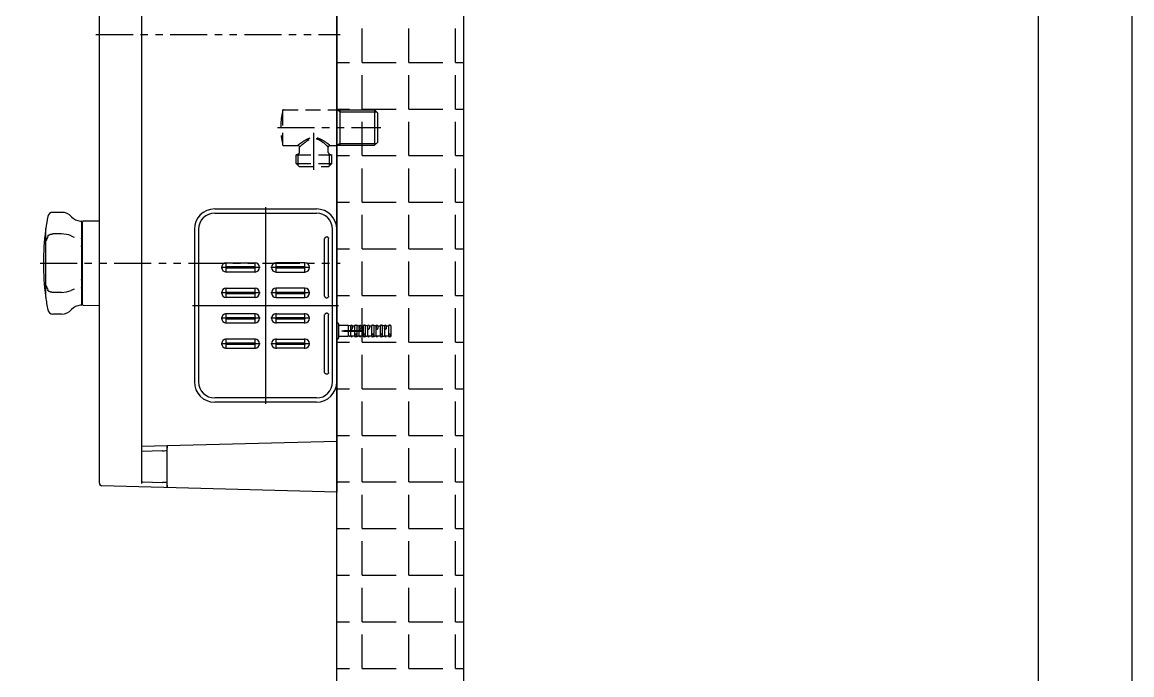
# Model space of a CAD drawing. Extents: x 17496 to 17916, y -10787 to -10193.
# Drawn here: x 17784.8 to 17915.6, y -10491.2 to -10414.2 of the extents above; entities that cross this region are included whole.
import ezdxf

# ---------------------------------------------------------------- set-up
doc = ezdxf.new("R2010")
doc.units = 0
doc.header["$LTSCALE"] = 7
doc.header["$MEASUREMENT"] = 0
for name, pattern in [('CENTER', [2, 1.25, -0.25, 0.25, -0.25]), ('HIDDEN', [0.375, 0.25, -0.125]), ('PHANTOM', [2.5, 1.25, -0.25, 0.25, -0.25, 0.25, -0.25])]:
    doc.linetypes.add(name, pattern=pattern)
doc.layers.get('0').update_dxf_attribs({"color": 2, "linetype": 'CONTINUOUS'})
for name, color, linetype in [('CENTER', 2, 'CENTER'), ('D', 2, 'CONTINUOUS'), ('DWG', 7, 'CONTINUOUS'), ('HT', 3, 'CONTINUOUS')]:
    doc.layers.add(name, color=color, linetype=linetype)

msp = doc.modelspace()

# ---------------------------------------------------------------- linework, layer by layer
at = {"color": 4}
msp.add_line((17904.64, -10773.33), (17904.64, -10224.33), dxfattribs=at)
at = {"color": 1, "linetype": 'PHANTOM', "lineweight": 30, "ltscale": 0.5}
for p, q in [((17793.47, -10415.59), (17822.27, -10415.59)), ((17814.87, -10426.59), (17827.07, -10426.59)), ((17819.17, -10431.59), (17819.17, -10426.59)), ((17786.87, -10442.59), (17822.27, -10442.59))]:
    msp.add_line(p, q, dxfattribs=at)
at = {"layer": 'CENTER', "color": 1, "ltscale": 5}
for p, q in [((17813.47, -10435.99), (17813.47, -10459.19)), ((17804.87, -10447.59), (17822.07, -10447.59))]:
    msp.add_line(p, q, dxfattribs=at)
at = {"layer": 'CENTER', "color": 1}
for p, q in [((17808.83, -10443.69), (17808.83, -10442.49)), ((17812.23, -10443.69), (17812.23, -10442.49)), ((17814.71, -10443.69), (17814.71, -10442.49)), ((17818.11, -10443.69), (17818.11, -10442.49)), ((17809.43, -10443.09), (17808.23, -10443.09)), ((17812.83, -10443.09), (17811.63, -10443.09)), ((17815.31, -10443.09), (17814.11, -10443.09)), ((17818.71, -10443.09), (17817.51, -10443.09)), ((17809.43, -10446.09), (17808.23, -10446.09)), ((17808.83, -10446.69), (17808.83, -10445.49)), ((17812.83, -10446.09), (17811.63, -10446.09)), ((17812.23, -10446.69), (17812.23, -10445.49)), ((17815.31, -10446.09), (17814.11, -10446.09)), ((17814.71, -10446.69), (17814.71, -10445.49)), ((17818.71, -10446.09), (17817.51, -10446.09)), ((17818.11, -10446.69), (17818.11, -10445.49)), ((17809.43, -10449.09), (17808.23, -10449.09)), ((17808.83, -10449.69), (17808.83, -10448.49)), ((17812.83, -10449.09), (17811.63, -10449.09)), ((17812.23, -10449.69), (17812.23, -10448.49)), ((17815.31, -10449.09), (17814.11, -10449.09)), ((17814.71, -10449.69), (17814.71, -10448.49)), ((17818.71, -10449.09), (17817.51, -10449.09)), ((17818.11, -10449.69), (17818.11, -10448.49)), ((17808.83, -10452.69), (17808.83, -10451.49)), ((17812.23, -10452.69), (17812.23, -10451.49)), ((17814.71, -10452.69), (17814.71, -10451.49)), ((17818.11, -10452.69), (17818.11, -10451.49)), ((17809.43, -10452.09), (17808.23, -10452.09)), ((17812.83, -10452.09), (17811.63, -10452.09)), ((17815.31, -10452.09), (17814.11, -10452.09)), ((17818.71, -10452.09), (17817.51, -10452.09))]:
    msp.add_line(p, q, dxfattribs=at)
at = {"layer": 'D'}
for p, q in [((17822.27, -10424.72), (17826.56, -10424.72)), ((17822.27, -10428.45), (17826.56, -10428.45))]:
    msp.add_line(p, q, dxfattribs=at)
at = {"layer": 'D', "linetype": 'HIDDEN'}
for p, q in [((17817.31, -10431.07), (17817.31, -10429.73)), ((17821.03, -10431.07), (17821.03, -10429.73))]:
    msp.add_line(p, q, dxfattribs=at)
at = {"layer": 'D'}
msp.add_lwpolyline([(17495.64, -10193.33), (17915.64, -10193.33), (17915.64, -10787.33), (17495.64, -10787.33)], close=True, dxfattribs=at)
at = {"layer": 'DWG'}
for p, q in [((17793.87, -10468.56), (17793.87, -10362.61)), ((17821.87, -10361.59), (17821.87, -10469.59)), ((17798.87, -10468.6), (17798.87, -10368.19)), ((17821.87, -10424.49), (17821.87, -10428.68)), ((17821.87, -10424.49), (17821.87, -10428.69)), ((17821.87, -10424.49), (17826.32, -10424.49)), ((17821.87, -10424.49), (17821.87, -10424.49)), ((17822.27, -10428.68), (17822.27, -10424.49)), ((17826.32, -10424.49), (17826.32, -10428.68)), ((17826.67, -10424.84), (17826.32, -10424.49)), ((17826.67, -10424.84), (17826.67, -10428.34)), ((17821.87, -10428.68), (17826.32, -10428.68)), ((17821.87, -10428.68), (17821.87, -10428.69)), ((17826.67, -10428.34), (17826.32, -10428.68)), ((17789.41, -10436.59), (17788.37, -10436.59)), ((17787.53, -10438.61), (17787.53, -10446.58)), ((17791.77, -10437.68), (17791.77, -10437.7)), ((17791.77, -10437.72), (17791.77, -10437.7)), ((17791.77, -10437.72), (17791.77, -10439.65)), ((17791.77, -10438.09), (17791.87, -10438.09)), ((17791.87, -10447.46), (17791.87, -10437.71)), ((17791.96, -10437.61), (17793.87, -10437.6)), ((17789.41, -10439.14), (17788.37, -10439.14)), ((17791.77, -10439.73), (17791.77, -10439.65)), ((17791.77, -10439.73), (17791.77, -10440.56)), ((17791.77, -10440.66), (17791.77, -10440.56)), ((17791.77, -10440.66), (17791.77, -10444.52)), ((17791.77, -10444.61), (17791.77, -10444.52)), ((17791.77, -10444.61), (17791.77, -10445.44)), ((17789.41, -10446.03), (17788.37, -10446.03)), ((17791.77, -10445.53), (17791.77, -10445.44)), ((17791.77, -10445.53), (17791.77, -10447.46)), ((17791.77, -10447.08), (17791.87, -10447.09)), ((17791.77, -10447.47), (17791.77, -10447.46)), ((17791.77, -10447.47), (17791.77, -10447.49)), ((17791.96, -10447.56), (17793.87, -10447.57)), ((17789.41, -10448.59), (17788.37, -10448.59)), ((17821.97, -10449.65), (17821.87, -10449.65)), ((17822.07, -10449.75), (17822.07, -10451.43)), ((17823.23, -10449.94), (17822.07, -10449.94)), ((17823.23, -10449.94), (17823.23, -10450.56)), ((17823.37, -10449.97), (17823.23, -10449.94)), ((17823.37, -10449.97), (17823.37, -10449.98)), ((17823.49, -10450.01), (17823.49, -10450.56)), ((17823.51, -10450.01), (17823.49, -10450.01)), ((17823.51, -10450.01), (17823.51, -10450.22)), ((17823.71, -10450.01), (17823.71, -10450.22)), ((17823.97, -10450.01), (17823.71, -10450.01)), ((17823.97, -10449.94), (17823.97, -10450.56)), ((17824.23, -10449.94), (17823.97, -10449.94)), ((17824.23, -10449.94), (17824.23, -10450.56)), ((17824.49, -10450.01), (17824.49, -10450.56)), ((17824.51, -10450.01), (17824.49, -10450.01)), ((17824.51, -10450.01), (17824.51, -10450.22)), ((17824.71, -10450.01), (17824.71, -10450.22)), ((17824.97, -10450.01), (17824.71, -10450.01)), ((17824.97, -10449.94), (17824.97, -10451.23)), ((17825.23, -10449.94), (17824.97, -10449.94)), ((17825.23, -10449.94), (17825.23, -10451.23)), ((17825.49, -10450.01), (17825.49, -10451.16)), ((17825.51, -10450.01), (17825.49, -10450.01)), ((17825.51, -10450.01), (17825.51, -10450.22)), ((17825.71, -10450.01), (17825.71, -10450.22)), ((17825.97, -10450.01), (17825.71, -10450.01)), ((17825.97, -10449.94), (17825.97, -10451.23)), ((17826.23, -10449.94), (17825.97, -10449.94)), ((17826.23, -10449.94), (17826.23, -10451.23)), ((17826.49, -10450.01), (17826.49, -10451.16)), ((17826.51, -10450.01), (17826.49, -10450.01)), ((17826.51, -10450.01), (17826.51, -10450.22)), ((17826.71, -10450.01), (17826.71, -10450.22)), ((17826.97, -10450.01), (17826.71, -10450.01)), ((17826.97, -10449.94), (17826.97, -10451.23)), ((17827.23, -10449.94), (17826.97, -10449.94)), ((17827.23, -10449.94), (17827.23, -10451.23)), ((17827.49, -10450.01), (17827.49, -10451.16)), ((17827.51, -10450.01), (17827.49, -10450.01)), ((17827.51, -10450.01), (17827.51, -10450.22)), ((17827.71, -10450.01), (17827.71, -10450.22)), ((17827.97, -10450.01), (17827.71, -10450.01)), ((17827.97, -10449.94), (17827.97, -10451.23)), ((17828.23, -10449.94), (17827.97, -10449.94)), ((17828.23, -10449.94), (17828.23, -10451.23)), ((17821.97, -10451.53), (17821.87, -10451.53)), ((17823.23, -10451.24), (17822.07, -10451.24)), ((17822.47, -10450.56), (17822.71, -10450.56)), ((17822.47, -10450.56), (17822.47, -10450.62)), ((17822.71, -10450.62), (17822.47, -10450.62)), ((17824.9, -10450.56), (17822.71, -10450.56)), ((17822.71, -10450.62), (17824.9, -10450.62)), ((17823.23, -10450.62), (17823.23, -10451.24)), ((17823.37, -10451.2), (17823.23, -10451.24)), ((17823.37, -10451.19), (17823.37, -10451.2)), ((17823.49, -10450.62), (17823.49, -10451.16)), ((17823.49, -10451.16), (17823.97, -10451.16)), ((17823.51, -10451.17), (17823.51, -10451.16)), ((17823.71, -10451.17), (17823.71, -10451.16)), ((17823.97, -10450.62), (17823.97, -10451.23)), ((17823.97, -10451.23), (17824.03, -10451.23)), ((17824.01, -10451.17), (17824.01, -10451.06)), ((17824.18, -10451.23), (17824.23, -10451.23)), ((17824.21, -10451.17), (17824.21, -10451.06)), ((17824.23, -10450.62), (17824.23, -10451.23)), ((17824.49, -10450.62), (17824.49, -10451.16)), ((17824.49, -10451.16), (17824.97, -10451.16)), ((17824.51, -10451.17), (17824.51, -10451.16)), ((17824.71, -10451.17), (17824.71, -10451.16)), ((17824.97, -10451.23), (17825.03, -10451.23)), ((17825.01, -10451.17), (17825.01, -10451.06)), ((17825.18, -10451.23), (17825.23, -10451.23)), ((17825.21, -10451.17), (17825.21, -10451.06)), ((17825.49, -10451.16), (17825.97, -10451.16)), ((17825.51, -10451.17), (17825.51, -10451.16)), ((17825.71, -10451.17), (17825.71, -10451.16)), ((17825.97, -10451.23), (17826.03, -10451.23)), ((17826.01, -10451.17), (17826.01, -10451.06)), ((17826.18, -10451.23), (17826.23, -10451.23)), ((17826.21, -10451.17), (17826.21, -10451.06)), ((17826.49, -10451.16), (17826.97, -10451.16)), ((17826.51, -10451.17), (17826.51, -10451.16)), ((17826.71, -10451.17), (17826.71, -10451.16)), ((17826.97, -10451.23), (17827.03, -10451.23)), ((17827.01, -10451.17), (17827.01, -10451.06)), ((17827.18, -10451.23), (17827.23, -10451.23)), ((17827.21, -10451.17), (17827.21, -10451.06)), ((17827.49, -10451.16), (17827.97, -10451.16)), ((17827.51, -10451.17), (17827.51, -10451.16)), ((17827.71, -10451.17), (17827.71, -10451.16)), ((17827.97, -10451.23), (17828.03, -10451.23)), ((17828.01, -10451.17), (17828.01, -10451.06)), ((17828.18, -10451.23), (17828.23, -10451.23)), ((17828.21, -10451.17), (17828.21, -10451.06)), ((17798.87, -10468.6), (17798.87, -10462.98)), ((17798.87, -10464.19), (17801.87, -10464.11)), ((17801.32, -10464.72), (17798.87, -10464.79)), ((17801.87, -10464.11), (17821.87, -10463.59)), ((17801.87, -10464.11), (17801.87, -10464.41)), ((17801.87, -10464.41), (17801.87, -10464.11)), ((17801.87, -10468.76), (17801.87, -10464.41)), ((17801.87, -10468.76), (17801.87, -10464.41)), ((17793.87, -10468.56), (17793.87, -10468.56)), ((17798.96, -10468.39), (17801.32, -10468.45)), ((17801.87, -10468.76), (17801.87, -10469.06)), ((17801.87, -10469.06), (17801.87, -10468.76)), ((17821.87, -10469.59), (17794.16, -10468.86))]:
    msp.add_line(p, q, dxfattribs=at)
at = {"layer": 'DWG', "linetype": 'HIDDEN'}
for p, q in [((17815.47, -10424.59), (17815.47, -10428.59)), ((17815.57, -10424.49), (17821.87, -10424.49)), ((17815.57, -10428.69), (17817.27, -10428.69)), ((17817.47, -10429.53), (17817.47, -10428.89)), ((17820.87, -10429.53), (17820.87, -10428.89)), ((17821.07, -10428.69), (17821.87, -10428.69)), ((17817.32, -10429.73), (17817.07, -10429.79)), ((17817.07, -10429.79), (17821.27, -10429.79)), ((17817.07, -10430.84), (17817.07, -10429.79)), ((17821.02, -10429.73), (17821.27, -10429.79)), ((17821.27, -10430.84), (17821.27, -10429.79)), ((17817.07, -10430.84), (17821.27, -10430.84)), ((17817.42, -10431.19), (17817.07, -10430.84)), ((17817.42, -10431.19), (17820.92, -10431.19)), ((17820.92, -10431.19), (17821.27, -10430.84))]:
    msp.add_line(p, q, dxfattribs=at)
at = {"layer": 'DWG', "linetype": 'Continuous'}
for p, q in [((17822.27, -10424.72), (17821.87, -10424.49)), ((17822.27, -10428.45), (17821.87, -10428.68))]:
    msp.add_line(p, q, dxfattribs=at)
at = {"layer": 'DWG', "color": 7, "linetype": 'Continuous'}
for p, q in [((17807.47, -10436.19), (17819.47, -10436.19)), ((17807.47, -10436.69), (17819.47, -10436.69)), ((17805.07, -10438.59), (17805.07, -10456.59)), ((17805.57, -10438.59), (17805.57, -10456.59)), ((17821.37, -10456.59), (17821.37, -10438.59)), ((17821.87, -10456.59), (17821.87, -10438.59)), ((17820.44, -10446.49), (17820.44, -10439.69)), ((17820.9, -10446.49), (17820.9, -10439.69)), ((17808.83, -10442.55), (17812.23, -10442.55)), ((17818.11, -10442.55), (17814.71, -10442.55)), ((17812.23, -10443.03), (17808.83, -10443.03)), ((17808.83, -10443.15), (17812.23, -10443.15)), ((17812.23, -10443.63), (17808.83, -10443.63)), ((17818.11, -10443.03), (17814.71, -10443.03)), ((17814.71, -10443.15), (17818.11, -10443.15)), ((17814.71, -10443.63), (17818.11, -10443.63)), ((17808.83, -10445.55), (17812.23, -10445.55)), ((17812.23, -10446.03), (17808.83, -10446.03)), ((17808.83, -10446.15), (17812.23, -10446.15)), ((17818.11, -10445.55), (17814.71, -10445.55)), ((17818.11, -10446.03), (17814.71, -10446.03)), ((17814.71, -10446.15), (17818.11, -10446.15)), ((17812.23, -10446.63), (17808.83, -10446.63)), ((17814.71, -10446.63), (17818.11, -10446.63)), ((17812.23, -10448.55), (17808.83, -10448.55)), ((17812.23, -10449.03), (17808.83, -10449.03)), ((17808.83, -10449.15), (17812.23, -10449.15)), ((17814.71, -10448.55), (17818.11, -10448.55)), ((17818.11, -10449.03), (17814.71, -10449.03)), ((17814.71, -10449.15), (17818.11, -10449.15)), ((17820.44, -10455.49), (17820.44, -10448.69)), ((17820.9, -10455.49), (17820.9, -10448.69)), ((17808.83, -10449.63), (17812.23, -10449.63)), ((17818.11, -10449.63), (17814.71, -10449.63)), ((17812.23, -10451.55), (17808.83, -10451.55)), ((17814.71, -10451.55), (17818.11, -10451.55)), ((17812.23, -10452.03), (17808.83, -10452.03)), ((17808.83, -10452.15), (17812.23, -10452.15)), ((17808.83, -10452.63), (17812.23, -10452.63)), ((17818.11, -10452.03), (17814.71, -10452.03)), ((17814.71, -10452.15), (17818.11, -10452.15)), ((17818.11, -10452.63), (17814.71, -10452.63)), ((17819.47, -10458.49), (17807.47, -10458.49)), ((17819.47, -10458.99), (17807.47, -10458.99))]:
    msp.add_line(p, q, dxfattribs=at)
for points in [[(17820.74, -10439.49), (17820.79, -10439.49), (17820.83, -10439.52), (17820.87, -10439.56), (17820.89, -10439.61), (17820.9, -10439.66), (17820.9, -10439.69)], [(17820.9, -10446.49), (17820.9, -10446.5), (17820.89, -10446.56), (17820.87, -10446.61), (17820.83, -10446.65), (17820.79, -10446.68), (17820.74, -10446.69)], [(17820.74, -10448.49), (17820.79, -10448.49), (17820.83, -10448.52), (17820.87, -10448.56), (17820.89, -10448.61), (17820.9, -10448.66), (17820.9, -10448.69)], [(17820.9, -10455.49), (17820.9, -10455.5), (17820.89, -10455.56), (17820.87, -10455.61), (17820.83, -10455.65), (17820.79, -10455.68), (17820.74, -10455.69)]]:
    msp.add_lwpolyline(points, dxfattribs=at)
at = {"layer": 'DWG', "linetype": 'HIDDEN'}
for centre, radius, start, end in [((17825.27, -10426.59), 10, 170.2298, 189.7702), ((17815.51, -10424.91), 0.1, 115.8405, 170.2298), ((17815.57, -10424.59), 0.1, 90, 180), ((17815.51, -10428.27), 0.1, 189.7702, 244.1595), ((17815.57, -10428.59), 0.1, 180, 270), ((17817.27, -10428.89), 0.2, 0.0044, 89.9963), ((17821.07, -10428.89), 0.2, 90.0044, 179.9963), ((17817.27, -10429.53), 0.2, 285, 0), ((17821.07, -10429.53), 0.2, 180, 255)]:
    msp.add_arc(centre, radius, start, end, dxfattribs=at)
at = {"layer": 'DWG'}
for centre, radius, start, end in [((17817.27, -10442.59), 30, 169.4162, 172.1537), ((17788.37, -10437.19), 0.6, 90, 169.4162), ((17789.41, -10438.19), 1.6, 42.5365, 90), ((17791.76, -10436.02), 1.6, 222.5365, 265.9468), ((17787.56, -10438.7), 0.04, 131.9396, 172.5397), ((17817.27, -10442.59), 30, 172.3077, 172.3743), ((17787.57, -10438.61), 0.04, 172.3743, 180), ((17783.86, -10438.06), 3.71, 352.0606, 353.2565), ((17787.59, -10438.5), 0.04, 172.1537, 187.9023), ((17791.69, -10437.02), 0.6, 265.9468, 271.1421), ((17791.71, -10437.68), 0.06, 0, 91.1421), ((17791.97, -10437.71), 0.1, 90.5, 180), ((17817.27, -10442.59), 30, 172.5397, 187.4603), ((17794.55, -10442.17), 7.3, 157.7724, 162.3717), ((17789.47, -10441.74), 2.6, 66.036, 91.4113), ((17791.41, -10437.55), 2.02, 244.0829, 254.7032), ((17794.55, -10443), 7.3, 197.6283, 202.2276), ((17787.56, -10446.48), 0.04, 187.4603, 228.0604), ((17789.47, -10443.42), 2.61, 268.6089, 293.9514), ((17791.41, -10447.62), 2.02, 105.2968, 115.9171), ((17817.27, -10442.59), 30, 187.6533, 190.5838), ((17787.57, -10446.58), 0.04, 180, 187.6533), ((17791.76, -10449.15), 1.6, 94.0532, 137.4635), ((17791.69, -10448.15), 0.6, 88.8579, 94.0532), ((17791.71, -10447.49), 0.06, 268.8579, 0), ((17791.97, -10447.46), 0.1, 180, 269.5), ((17788.37, -10447.99), 0.6, 190.5838, 270), ((17789.41, -10446.99), 1.6, 270, 317.4635), ((17821.97, -10449.75), 0.1, 0, 90), ((17823.61, -10450.01), 0.1, 0, 180), ((17824.11, -10450.01), 0.1, 38.5074, 141.4926), ((17824.61, -10450.01), 0.1, 0, 180), ((17825.11, -10450.01), 0.1, 38.5074, 141.4926), ((17825.61, -10450.01), 0.1, 0, 180), ((17826.11, -10450.01), 0.1, 38.5074, 141.4926), ((17826.61, -10450.01), 0.1, 0, 180), ((17827.11, -10450.01), 0.1, 38.5074, 141.4926), ((17827.61, -10450.01), 0.1, 0, 180), ((17828.11, -10450.01), 0.1, 38.5074, 141.4926), ((17821.97, -10451.43), 0.1, 270, 0), ((17823.61, -10451.17), 0.1, 180, 0), ((17824.11, -10451.17), 0.1, 180, 0), ((17824.61, -10451.17), 0.1, 180, 0), ((17825.11, -10451.17), 0.1, 180, 0), ((17825.61, -10451.17), 0.1, 180, 0), ((17826.11, -10451.17), 0.1, 180, 0), ((17826.61, -10451.17), 0.1, 180, 0), ((17827.11, -10451.17), 0.1, 180, 0), ((17827.61, -10451.17), 0.1, 180, 0), ((17828.11, -10451.17), 0.1, 180, 0), ((17794.17, -10468.56), 0.3, 180, 268.5), ((17801.09, -10472.95), 4.51, 80.7132, 86.9841)]:
    msp.add_arc(centre, radius, start, end, dxfattribs=at)
at = {"layer": 'DWG', "color": 7, "linetype": 'Continuous'}
for centre, radius, start, end in [((17807.47, -10438.59), 2.4, 90, 180), ((17807.47, -10438.59), 1.9, 90, 180), ((17819.47, -10438.59), 2.4, 0, 90), ((17819.47, -10438.59), 1.9, 0, 90), ((17808.83, -10443.09), 0.54, 90, 270), ((17812.23, -10443.09), 0.54, 270, 90), ((17814.71, -10443.09), 0.54, 90, 270), ((17818.11, -10443.09), 0.54, 270, 90), ((17808.83, -10443.09), 0.06, 90, 270), ((17812.23, -10443.09), 0.06, 270, 90), ((17814.71, -10443.09), 0.06, 90, 270), ((17818.11, -10443.09), 0.06, 270, 90), ((17808.83, -10446.09), 0.54, 90, 270), ((17808.83, -10446.09), 0.06, 90, 270), ((17812.23, -10446.09), 0.54, 270, 90), ((17812.23, -10446.09), 0.06, 270, 90), ((17814.71, -10446.09), 0.54, 90, 270), ((17814.71, -10446.09), 0.06, 90, 270), ((17818.11, -10446.09), 0.54, 270, 90), ((17818.11, -10446.09), 0.06, 270, 90), ((17820.46, -10446.48), 0.473, 358.9061, 359.3753), ((17808.83, -10449.09), 0.54, 90, 270), ((17808.83, -10449.09), 0.06, 90, 270), ((17812.23, -10449.09), 0.54, 270, 90), ((17812.23, -10449.09), 0.06, 270, 90), ((17814.71, -10449.09), 0.54, 90, 270), ((17814.71, -10449.09), 0.06, 90, 270), ((17818.11, -10449.09), 0.54, 270, 90), ((17818.11, -10449.09), 0.06, 270, 90), ((17808.83, -10452.09), 0.54, 90, 270), ((17812.23, -10452.09), 0.54, 270, 90), ((17814.71, -10452.09), 0.54, 90, 270), ((17818.11, -10452.09), 0.54, 270, 90), ((17808.83, -10452.09), 0.06, 90, 270), ((17812.23, -10452.09), 0.06, 270, 90), ((17814.71, -10452.09), 0.06, 90, 270), ((17818.11, -10452.09), 0.06, 270, 90), ((17807.47, -10456.59), 2.4, 180, 270), ((17807.47, -10456.59), 1.9, 180, 270), ((17819.47, -10456.59), 2.4, 270, 0), ((17819.47, -10456.59), 1.9, 270, 0)]:
    msp.add_arc(centre, radius, start, end, dxfattribs=at)
at = {"layer": 'DWG'}
msp.add_ellipse((17827.63, -10450.59), major_axis=(-2.73, 0), ratio=0.212557, start_param=6.231438, end_param=6.334933, dxfattribs=at)
at = {"layer": 'DWG', "linetype": 'HIDDEN'}
for points in [[(17821.07, -10428.69), (17821.07, -10428.68), (17821.04, -10428.67), (17820.88, -10428.54), (17820.64, -10428.36), (17820.17, -10428.08), (17819.98, -10427.97), (17819.55, -10427.81), (17819.3, -10427.76), (17818.76, -10427.8), (17818.49, -10427.91), (17817.97, -10428.18), (17817.74, -10428.35), (17817.38, -10428.6), (17817.27, -10428.68), (17817.27, -10428.69)], [(17820.87, -10428.89), (17820.87, -10428.88), (17820.85, -10428.86), (17820.7, -10428.73), (17820.49, -10428.53), (17820.07, -10428.22), (17819.9, -10428.1), (17819.51, -10427.92), (17819.29, -10427.87), (17818.8, -10427.91), (17818.56, -10428.04), (17818.1, -10428.34), (17817.89, -10428.52), (17817.57, -10428.79), (17817.47, -10428.88), (17817.47, -10428.89)]]:
    msp.add_open_spline(points, degree=3, knots=[13.765439, 13.765439, 13.765439, 13.765439, 16.135317, 16.135317, 21.671195, 21.671195, 24.84057, 24.84057, 28.009944, 28.009944, 31.924558, 31.924558, 36.541898, 36.541898, 41.303514, 41.303514, 41.303514, 41.303514], dxfattribs=at)
at = {"layer": 'DWG'}
for points in [[(17787.79, -10439.4), (17787.8, -10439.38)], [(17787.79, -10439.41), (17787.79, -10439.4)], [(17787.8, -10439.38), (17787.81, -10439.37)], [(17787.81, -10439.37), (17787.82, -10439.36)], [(17787.82, -10439.36), (17787.83, -10439.34)], [(17787.83, -10439.34), (17787.84, -10439.33)], [(17787.84, -10439.33), (17787.85, -10439.32)], [(17787.85, -10439.32), (17787.86, -10439.31)], [(17787.86, -10439.31), (17787.87, -10439.29)], [(17787.87, -10439.29), (17787.88, -10439.28)], [(17787.88, -10439.28), (17787.9, -10439.27)], [(17787.9, -10439.27), (17787.91, -10439.26)], [(17787.91, -10439.26), (17787.93, -10439.25)], [(17787.93, -10439.25), (17787.94, -10439.24)], [(17787.94, -10439.24), (17787.96, -10439.23)], [(17787.96, -10439.23), (17787.98, -10439.22)], [(17787.98, -10439.22), (17787.99, -10439.21)], [(17787.99, -10439.21), (17788.01, -10439.2)], [(17788.01, -10439.2), (17788.03, -10439.2)], [(17788.03, -10439.2), (17788.05, -10439.19)], [(17788.05, -10439.19), (17788.07, -10439.18)], [(17788.07, -10439.18), (17788.09, -10439.18)], [(17788.09, -10439.18), (17788.11, -10439.17)], [(17788.11, -10439.17), (17788.13, -10439.16)], [(17788.13, -10439.16), (17788.16, -10439.16)], [(17788.16, -10439.16), (17788.18, -10439.16)], [(17788.18, -10439.16), (17788.2, -10439.15)], [(17788.2, -10439.15), (17788.22, -10439.15)], [(17788.22, -10439.15), (17788.25, -10439.15)], [(17788.25, -10439.15), (17788.27, -10439.14)], [(17788.27, -10439.14), (17788.29, -10439.14)], [(17788.29, -10439.14), (17788.31, -10439.14)], [(17788.31, -10439.14), (17788.33, -10439.14)], [(17788.33, -10439.14), (17788.35, -10439.14)], [(17788.35, -10439.14), (17788.37, -10439.14)], [(17787.79, -10445.78), (17787.79, -10445.76)], [(17787.8, -10445.79), (17787.79, -10445.78)], [(17787.81, -10445.81), (17787.8, -10445.79)], [(17787.82, -10445.83), (17787.81, -10445.81)], [(17787.84, -10445.84), (17787.82, -10445.83)], [(17787.85, -10445.85), (17787.84, -10445.84)], [(17787.86, -10445.87), (17787.85, -10445.85)], [(17787.87, -10445.88), (17787.86, -10445.87)], [(17787.89, -10445.89), (17787.87, -10445.88)], [(17787.91, -10445.91), (17787.89, -10445.89)], [(17787.92, -10445.92), (17787.91, -10445.91)], [(17787.94, -10445.93), (17787.92, -10445.92)], [(17787.96, -10445.94), (17787.94, -10445.93)], [(17787.98, -10445.95), (17787.96, -10445.94)], [(17788, -10445.96), (17787.98, -10445.95)], [(17788.02, -10445.97), (17788, -10445.96)], [(17788.04, -10445.98), (17788.02, -10445.97)], [(17788.06, -10445.98), (17788.04, -10445.98)], [(17788.08, -10445.99), (17788.06, -10445.98)], [(17788.1, -10446), (17788.08, -10445.99)], [(17788.12, -10446), (17788.1, -10446)], [(17788.14, -10446.01), (17788.12, -10446)], [(17788.16, -10446.01), (17788.14, -10446.01)], [(17788.18, -10446.02), (17788.16, -10446.01)], [(17788.21, -10446.02), (17788.18, -10446.02)], [(17788.23, -10446.02), (17788.21, -10446.02)], [(17788.25, -10446.03), (17788.23, -10446.02)], [(17788.27, -10446.03), (17788.25, -10446.03)], [(17788.3, -10446.03), (17788.27, -10446.03)], [(17788.32, -10446.03), (17788.3, -10446.03)], [(17788.34, -10446.03), (17788.32, -10446.03)], [(17788.37, -10446.03), (17788.34, -10446.03)], [(17798.87, -10468.36), (17798.87, -10468.35)], [(17798.87, -10468.35), (17798.87, -10468.35)], [(17798.87, -10468.37), (17798.87, -10468.36)], [(17798.87, -10468.36), (17798.87, -10468.36)], [(17798.87, -10468.36), (17798.87, -10468.36)], [(17798.87, -10468.36), (17798.87, -10468.36)], [(17798.88, -10468.37), (17798.87, -10468.37)], [(17798.87, -10468.37), (17798.87, -10468.37)], [(17798.89, -10468.38), (17798.88, -10468.37)], [(17798.88, -10468.37), (17798.88, -10468.37)], [(17798.88, -10468.37), (17798.88, -10468.37)], [(17798.9, -10468.38), (17798.89, -10468.38)], [(17798.89, -10468.38), (17798.89, -10468.38)], [(17798.91, -10468.38), (17798.9, -10468.38)], [(17798.92, -10468.38), (17798.91, -10468.38)], [(17798.91, -10468.38), (17798.91, -10468.38)], [(17798.93, -10468.38), (17798.92, -10468.38)], [(17798.94, -10468.39), (17798.93, -10468.38)], [(17798.95, -10468.39), (17798.94, -10468.39)], [(17798.96, -10468.39), (17798.95, -10468.39)]]:
    msp.add_open_spline(points, degree=1, dxfattribs=at)
at = {"layer": 'DWG', "color": 7, "linetype": 'Continuous'}
for points, knots in [([(17820.74, -10439.49), (17820.71, -10439.49), (17820.64, -10439.5), (17820.57, -10439.53), (17820.51, -10439.56), (17820.48, -10439.59), (17820.45, -10439.64), (17820.44, -10439.67), (17820.44, -10439.69)], [0, 0, 0, 0, 0.242423, 0.491049, 0.617256, 0.744309, 0.872022, 1, 1, 1, 1]), ([(17820.44, -10446.49), (17820.44, -10446.5), (17820.45, -10446.54), (17820.48, -10446.58), (17820.51, -10446.61), (17820.57, -10446.65), (17820.64, -10446.68), (17820.7, -10446.69), (17820.74, -10446.69)], [0, 0, 0, 0, 0.127907, 0.255579, 0.382639, 0.508853, 0.757493, 1, 1, 1, 1]), ([(17820.74, -10448.49), (17820.71, -10448.49), (17820.64, -10448.5), (17820.57, -10448.53), (17820.51, -10448.56), (17820.48, -10448.59), (17820.45, -10448.64), (17820.44, -10448.67), (17820.44, -10448.69)], [0, 0, 0, 0, 0.242423, 0.491049, 0.617256, 0.744309, 0.872022, 1, 1, 1, 1]), ([(17820.74, -10455.69), (17820.7, -10455.69), (17820.64, -10455.68), (17820.57, -10455.65), (17820.51, -10455.61), (17820.48, -10455.58), (17820.45, -10455.54), (17820.44, -10455.5), (17820.44, -10455.49)], [0, 0, 0, 0, 0.242514, 0.491155, 0.617369, 0.744426, 0.872093, 1, 1, 1, 1])]:
    msp.add_open_spline(points, degree=3, knots=knots, dxfattribs=at)
at = {"layer": 'DWG'}
for points, weights in [([(17823.49, -10450.01), (17823.43, -10450), (17823.37, -10449.98)], [1, 1.00042602007, 1]), ([(17823.49, -10450.01), (17823.43, -10450), (17823.37, -10449.98)], [1, 1.00042602007, 1]), ([(17824.49, -10450.01), (17824.37, -10449.98), (17824.23, -10449.94)], [1, 1.00166769856, 1]), ([(17824.49, -10450.01), (17824.37, -10449.98), (17824.23, -10449.94)], [1, 1.00166769856, 1]), ([(17825.49, -10450.01), (17825.37, -10449.98), (17825.23, -10449.94)], [1, 1.00166769856, 1]), ([(17825.49, -10450.01), (17825.37, -10449.98), (17825.23, -10449.94)], [1, 1.00166769856, 1]), ([(17826.49, -10450.01), (17826.37, -10449.98), (17826.23, -10449.94)], [1, 1.00166769852, 1]), ([(17826.49, -10450.01), (17826.37, -10449.98), (17826.23, -10449.94)], [1, 1.00166769852, 1]), ([(17827.49, -10450.01), (17827.37, -10449.98), (17827.23, -10449.94)], [1, 1.00166769854, 1]), ([(17827.49, -10450.01), (17827.37, -10449.98), (17827.23, -10449.94)], [1, 1.00166769854, 1]), ([(17823.37, -10451.19), (17823.43, -10451.17), (17823.49, -10451.16)], [1, 1.00042602002, 1]), ([(17823.37, -10451.19), (17823.43, -10451.17), (17823.49, -10451.16)], [1, 1.00042602002, 1]), ([(17824.23, -10451.23), (17824.37, -10451.19), (17824.49, -10451.16)], [1, 1.00166769858, 1]), ([(17824.23, -10451.23), (17824.37, -10451.19), (17824.49, -10451.16)], [1, 1.00166769858, 1]), ([(17825.23, -10451.23), (17825.37, -10451.19), (17825.49, -10451.16)], [1, 1.00166769855, 1]), ([(17825.23, -10451.23), (17825.37, -10451.19), (17825.49, -10451.16)], [1, 1.00166769855, 1]), ([(17826.23, -10451.23), (17826.37, -10451.19), (17826.49, -10451.16)], [1, 1.00166769854, 1]), ([(17826.23, -10451.23), (17826.37, -10451.19), (17826.49, -10451.16)], [1, 1.00166769854, 1]), ([(17827.23, -10451.23), (17827.37, -10451.19), (17827.49, -10451.16)], [1, 1.00166769855, 1]), ([(17827.23, -10451.23), (17827.37, -10451.19), (17827.49, -10451.16)], [1, 1.00166769855, 1])]:
    msp.add_rational_spline(points, weights, degree=2, dxfattribs=at)
for points, knots in [([(17823.61, -10450.4), (17823.6, -10450.4), (17823.6, -10450.4), (17823.59, -10450.4), (17823.58, -10450.39), (17823.56, -10450.38), (17823.55, -10450.36), (17823.53, -10450.33), (17823.52, -10450.31), (17823.51, -10450.26), (17823.51, -10450.24), (17823.51, -10450.22)], [0, 0, 0, 0, 0.070053, 0.070053, 0.140107, 0.140107, 0.411313, 0.411313, 0.787012, 0.787012, 1.162711, 1.162711, 1.162711, 1.162711]), ([(17823.71, -10450.22), (17823.71, -10450.24), (17823.7, -10450.26), (17823.69, -10450.31), (17823.68, -10450.33), (17823.66, -10450.36), (17823.65, -10450.38), (17823.63, -10450.39), (17823.62, -10450.4), (17823.61, -10450.4), (17823.61, -10450.4), (17823.61, -10450.4)], [2.994983, 2.994983, 2.994983, 2.994983, 3.370682, 3.370682, 3.746381, 3.746381, 4.017588, 4.017588, 4.087641, 4.087641, 4.157694, 4.157694, 4.157694, 4.157694]), ([(17824.61, -10450.4), (17824.6, -10450.4), (17824.6, -10450.4), (17824.59, -10450.4), (17824.58, -10450.39), (17824.56, -10450.38), (17824.55, -10450.36), (17824.53, -10450.33), (17824.52, -10450.31), (17824.51, -10450.26), (17824.51, -10450.24), (17824.51, -10450.22)], [0, 0, 0, 0, 0.070053, 0.070053, 0.140107, 0.140107, 0.411313, 0.411313, 0.787012, 0.787012, 1.162711, 1.162711, 1.162711, 1.162711]), ([(17824.71, -10450.22), (17824.71, -10450.24), (17824.7, -10450.26), (17824.69, -10450.31), (17824.68, -10450.33), (17824.66, -10450.36), (17824.65, -10450.38), (17824.63, -10450.39), (17824.62, -10450.4), (17824.61, -10450.4), (17824.61, -10450.4), (17824.61, -10450.4)], [2.994983, 2.994983, 2.994983, 2.994983, 3.370682, 3.370682, 3.746381, 3.746381, 4.017588, 4.017588, 4.087641, 4.087641, 4.157694, 4.157694, 4.157694, 4.157694]), ([(17825.61, -10450.4), (17825.6, -10450.4), (17825.6, -10450.4), (17825.59, -10450.4), (17825.58, -10450.39), (17825.56, -10450.38), (17825.55, -10450.36), (17825.53, -10450.33), (17825.52, -10450.31), (17825.51, -10450.26), (17825.51, -10450.24), (17825.51, -10450.22)], [0, 0, 0, 0, 0.070053, 0.070053, 0.140107, 0.140107, 0.411313, 0.411313, 0.787012, 0.787012, 1.162711, 1.162711, 1.162711, 1.162711]), ([(17825.71, -10450.22), (17825.71, -10450.24), (17825.7, -10450.26), (17825.69, -10450.31), (17825.68, -10450.33), (17825.66, -10450.36), (17825.65, -10450.38), (17825.63, -10450.39), (17825.62, -10450.4), (17825.61, -10450.4), (17825.61, -10450.4), (17825.61, -10450.4)], [2.994983, 2.994983, 2.994983, 2.994983, 3.370682, 3.370682, 3.746381, 3.746381, 4.017588, 4.017588, 4.087641, 4.087641, 4.157694, 4.157694, 4.157694, 4.157694]), ([(17826.61, -10450.4), (17826.6, -10450.4), (17826.6, -10450.4), (17826.59, -10450.4), (17826.58, -10450.39), (17826.56, -10450.38), (17826.55, -10450.36), (17826.53, -10450.33), (17826.52, -10450.31), (17826.51, -10450.26), (17826.51, -10450.24), (17826.51, -10450.22)], [0, 0, 0, 0, 0.070053, 0.070053, 0.140107, 0.140107, 0.411313, 0.411313, 0.787012, 0.787012, 1.162711, 1.162711, 1.162711, 1.162711]), ([(17826.71, -10450.22), (17826.71, -10450.24), (17826.7, -10450.26), (17826.69, -10450.31), (17826.68, -10450.33), (17826.66, -10450.36), (17826.65, -10450.38), (17826.63, -10450.39), (17826.62, -10450.4), (17826.61, -10450.4), (17826.61, -10450.4), (17826.61, -10450.4)], [2.994983, 2.994983, 2.994983, 2.994983, 3.370682, 3.370682, 3.746381, 3.746381, 4.017588, 4.017588, 4.087641, 4.087641, 4.157694, 4.157694, 4.157694, 4.157694]), ([(17827.61, -10450.4), (17827.6, -10450.4), (17827.6, -10450.4), (17827.59, -10450.4), (17827.58, -10450.39), (17827.56, -10450.38), (17827.55, -10450.36), (17827.53, -10450.33), (17827.52, -10450.31), (17827.51, -10450.26), (17827.51, -10450.24), (17827.51, -10450.22)], [0, 0, 0, 0, 0.070053, 0.070053, 0.140107, 0.140107, 0.411313, 0.411313, 0.787012, 0.787012, 1.162711, 1.162711, 1.162711, 1.162711]), ([(17827.71, -10450.22), (17827.71, -10450.24), (17827.7, -10450.26), (17827.69, -10450.31), (17827.68, -10450.33), (17827.66, -10450.36), (17827.65, -10450.38), (17827.63, -10450.39), (17827.62, -10450.4), (17827.61, -10450.4), (17827.61, -10450.4), (17827.61, -10450.4)], [2.994983, 2.994983, 2.994983, 2.994983, 3.370682, 3.370682, 3.746381, 3.746381, 4.017588, 4.017588, 4.087641, 4.087641, 4.157694, 4.157694, 4.157694, 4.157694]), ([(17824.01, -10451.06), (17824.01, -10451.04), (17824.01, -10451.03), (17824.02, -10451), (17824.03, -10450.98), (17824.05, -10450.96), (17824.06, -10450.95), (17824.07, -10450.94), (17824.08, -10450.94), (17824.09, -10450.93), (17824.1, -10450.93), (17824.11, -10450.93), (17824.12, -10450.93), (17824.13, -10450.94), (17824.14, -10450.94), (17824.15, -10450.95), (17824.16, -10450.96), (17824.18, -10450.98), (17824.19, -10451), (17824.2, -10451.03), (17824.21, -10451.04), (17824.21, -10451.06)], [0.865178, 0.865178, 0.865178, 0.865178, 1.160147, 1.160147, 1.455117, 1.455117, 1.650069, 1.650069, 1.747545, 1.747545, 1.845021, 1.845021, 1.942497, 1.942497, 2.039973, 2.039973, 2.234926, 2.234926, 2.529895, 2.529895, 2.824864, 2.824864, 2.824864, 2.824864]), ([(17825.01, -10451.06), (17825.01, -10451.04), (17825.01, -10451.03), (17825.02, -10451), (17825.03, -10450.98), (17825.05, -10450.96), (17825.06, -10450.95), (17825.07, -10450.94), (17825.08, -10450.94), (17825.09, -10450.93), (17825.1, -10450.93), (17825.11, -10450.93), (17825.12, -10450.93), (17825.13, -10450.94), (17825.14, -10450.94), (17825.15, -10450.95), (17825.16, -10450.96), (17825.18, -10450.98), (17825.19, -10451), (17825.2, -10451.03), (17825.21, -10451.04), (17825.21, -10451.06)], [0.865178, 0.865178, 0.865178, 0.865178, 1.160147, 1.160147, 1.455117, 1.455117, 1.650069, 1.650069, 1.747545, 1.747545, 1.845021, 1.845021, 1.942497, 1.942497, 2.039973, 2.039973, 2.234926, 2.234926, 2.529895, 2.529895, 2.824864, 2.824864, 2.824864, 2.824864]), ([(17826.01, -10451.06), (17826.01, -10451.04), (17826.01, -10451.03), (17826.02, -10451), (17826.03, -10450.98), (17826.05, -10450.96), (17826.06, -10450.95), (17826.07, -10450.94), (17826.08, -10450.94), (17826.09, -10450.93), (17826.1, -10450.93), (17826.11, -10450.93), (17826.12, -10450.93), (17826.13, -10450.94), (17826.14, -10450.94), (17826.15, -10450.95), (17826.16, -10450.96), (17826.18, -10450.98), (17826.19, -10451), (17826.2, -10451.03), (17826.21, -10451.04), (17826.21, -10451.06)], [0.865178, 0.865178, 0.865178, 0.865178, 1.160147, 1.160147, 1.455117, 1.455117, 1.650069, 1.650069, 1.747545, 1.747545, 1.845021, 1.845021, 1.942497, 1.942497, 2.039973, 2.039973, 2.234926, 2.234926, 2.529895, 2.529895, 2.824864, 2.824864, 2.824864, 2.824864]), ([(17827.01, -10451.06), (17827.01, -10451.04), (17827.01, -10451.03), (17827.02, -10451), (17827.03, -10450.98), (17827.05, -10450.96), (17827.06, -10450.95), (17827.07, -10450.94), (17827.08, -10450.94), (17827.09, -10450.93), (17827.1, -10450.93), (17827.11, -10450.93), (17827.12, -10450.93), (17827.13, -10450.94), (17827.14, -10450.94), (17827.15, -10450.95), (17827.16, -10450.96), (17827.18, -10450.98), (17827.19, -10451), (17827.2, -10451.03), (17827.21, -10451.04), (17827.21, -10451.06)], [0.865178, 0.865178, 0.865178, 0.865178, 1.160147, 1.160147, 1.455117, 1.455117, 1.650069, 1.650069, 1.747545, 1.747545, 1.845021, 1.845021, 1.942497, 1.942497, 2.039973, 2.039973, 2.234926, 2.234926, 2.529895, 2.529895, 2.824864, 2.824864, 2.824864, 2.824864]), ([(17828.01, -10451.06), (17828.01, -10451.04), (17828.01, -10451.03), (17828.02, -10451), (17828.03, -10450.98), (17828.05, -10450.96), (17828.06, -10450.95), (17828.07, -10450.94), (17828.08, -10450.94), (17828.09, -10450.93), (17828.1, -10450.93), (17828.11, -10450.93), (17828.12, -10450.93), (17828.13, -10450.94), (17828.14, -10450.94), (17828.15, -10450.95), (17828.16, -10450.96), (17828.18, -10450.98), (17828.19, -10451), (17828.2, -10451.03), (17828.21, -10451.04), (17828.21, -10451.06)], [0.865178, 0.865178, 0.865178, 0.865178, 1.160147, 1.160147, 1.455117, 1.455117, 1.650069, 1.650069, 1.747545, 1.747545, 1.845021, 1.845021, 1.942497, 1.942497, 2.039973, 2.039973, 2.234926, 2.234926, 2.529895, 2.529895, 2.824864, 2.824864, 2.824864, 2.824864]), ([(17801.32, -10464.72), (17801.43, -10464.72), (17801.56, -10464.71), (17801.7, -10464.69), (17801.7, -10464.69), (17801.75, -10464.68), (17801.81, -10464.67), (17801.81, -10464.67), (17801.81, -10464.67), (17801.81, -10464.67)], [0, 0, 0, 0, 1.674342, 1.674342, 1.796967, 1.796967, 2.244804, 2.244804, 2.269387, 2.269387, 2.269387, 2.269387])]:
    msp.add_open_spline(points, degree=3, knots=knots, dxfattribs=at)
at = {"layer": 'HT', "ltscale": 0.5}
for p, q in [((17821.87, -10646.87), (17821.87, -10329.87)), ((17836.87, -10653.27), (17836.87, -10329.87)), ((17824.86, -10418.9), (17824.86, -10414.9)), ((17830.36, -10418.9), (17830.36, -10414.9)), ((17835.86, -10418.9), (17835.86, -10414.9)), ((17821.87, -10418.9), (17823.36, -10418.9)), ((17824.86, -10418.9), (17828.86, -10418.9)), ((17830.36, -10418.9), (17834.36, -10418.9)), ((17835.86, -10418.9), (17836.87, -10418.9)), ((17824.86, -10424.4), (17824.86, -10420.4)), ((17830.36, -10424.4), (17830.36, -10420.4)), ((17835.86, -10424.4), (17835.86, -10420.4)), ((17821.87, -10424.4), (17823.36, -10424.4)), ((17824.86, -10424.4), (17828.86, -10424.4)), ((17830.36, -10424.4), (17834.36, -10424.4)), ((17835.86, -10424.4), (17836.87, -10424.4)), ((17824.86, -10429.9), (17824.86, -10425.9)), ((17830.36, -10429.9), (17830.36, -10425.9)), ((17835.86, -10429.9), (17835.86, -10425.9)), ((17821.87, -10429.9), (17823.36, -10429.9)), ((17824.86, -10429.9), (17828.86, -10429.9)), ((17830.36, -10429.9), (17834.36, -10429.9)), ((17835.86, -10429.9), (17836.87, -10429.9)), ((17824.86, -10435.4), (17824.86, -10431.4)), ((17830.36, -10435.4), (17830.36, -10431.4)), ((17835.86, -10435.4), (17835.86, -10431.4)), ((17821.87, -10435.4), (17823.36, -10435.4)), ((17824.86, -10435.4), (17828.86, -10435.4)), ((17830.36, -10435.4), (17834.36, -10435.4)), ((17835.86, -10435.4), (17836.87, -10435.4)), ((17824.86, -10440.9), (17824.86, -10436.9)), ((17830.36, -10440.9), (17830.36, -10436.9)), ((17835.86, -10440.9), (17835.86, -10436.9)), ((17821.87, -10440.9), (17823.36, -10440.9)), ((17824.86, -10440.9), (17828.86, -10440.9)), ((17830.36, -10440.9), (17834.36, -10440.9)), ((17835.86, -10440.9), (17836.87, -10440.9)), ((17824.86, -10446.4), (17824.86, -10442.4)), ((17830.36, -10446.4), (17830.36, -10442.4)), ((17835.86, -10446.4), (17835.86, -10442.4)), ((17821.87, -10446.4), (17823.36, -10446.4)), ((17824.86, -10446.4), (17824.86, -10445.37)), ((17824.86, -10446.4), (17828.86, -10446.4)), ((17830.36, -10446.4), (17830.36, -10445.37)), ((17830.36, -10446.4), (17834.36, -10446.4)), ((17835.86, -10446.4), (17835.86, -10445.37)), ((17835.86, -10446.4), (17836.87, -10446.4)), ((17835.86, -10446.4), (17836.87, -10446.4)), ((17824.86, -10451.9), (17824.86, -10447.9)), ((17830.36, -10451.9), (17830.36, -10447.9)), ((17835.86, -10451.9), (17835.86, -10447.9)), ((17821.87, -10451.9), (17823.36, -10451.9)), ((17824.86, -10451.9), (17828.86, -10451.9)), ((17830.36, -10451.9), (17834.36, -10451.9)), ((17835.86, -10451.9), (17836.87, -10451.9)), ((17824.86, -10457.4), (17824.86, -10453.4)), ((17830.36, -10457.4), (17830.36, -10453.4)), ((17835.86, -10457.4), (17835.86, -10453.4)), ((17821.87, -10457.4), (17823.36, -10457.4)), ((17824.86, -10457.4), (17828.86, -10457.4)), ((17830.36, -10457.4), (17834.36, -10457.4)), ((17835.86, -10457.4), (17836.87, -10457.4)), ((17824.86, -10462.9), (17824.86, -10458.9)), ((17830.36, -10462.9), (17830.36, -10458.9)), ((17835.86, -10462.9), (17835.86, -10458.9)), ((17821.87, -10462.9), (17823.36, -10462.9)), ((17824.86, -10462.9), (17828.86, -10462.9)), ((17830.36, -10462.9), (17834.36, -10462.9)), ((17835.86, -10462.9), (17836.87, -10462.9)), ((17824.86, -10468.4), (17824.86, -10464.4)), ((17830.36, -10468.4), (17830.36, -10464.4)), ((17835.86, -10468.4), (17835.86, -10464.4)), ((17821.87, -10468.4), (17823.36, -10468.4)), ((17824.86, -10468.4), (17828.86, -10468.4)), ((17830.36, -10468.4), (17834.36, -10468.4)), ((17835.86, -10468.4), (17836.87, -10468.4)), ((17824.86, -10473.9), (17824.86, -10469.9)), ((17830.36, -10473.9), (17830.36, -10469.9)), ((17835.86, -10473.9), (17835.86, -10469.9)), ((17821.87, -10473.9), (17823.36, -10473.9)), ((17824.86, -10473.9), (17828.86, -10473.9)), ((17830.36, -10473.9), (17834.36, -10473.9)), ((17835.86, -10473.9), (17836.87, -10473.9)), ((17824.86, -10479.4), (17824.86, -10475.4)), ((17830.36, -10479.4), (17830.36, -10475.4)), ((17835.86, -10479.4), (17835.86, -10475.4)), ((17821.87, -10479.4), (17823.36, -10479.4)), ((17824.86, -10479.4), (17828.86, -10479.4)), ((17830.36, -10479.4), (17834.36, -10479.4)), ((17835.86, -10479.4), (17836.87, -10479.4)), ((17824.86, -10484.9), (17824.86, -10480.9)), ((17830.36, -10484.9), (17830.36, -10480.9)), ((17835.86, -10484.9), (17835.86, -10480.9)), ((17824.86, -10484.9), (17824.86, -10483.87)), ((17830.36, -10484.9), (17830.36, -10483.87)), ((17835.86, -10484.9), (17835.86, -10483.87)), ((17821.87, -10484.9), (17823.36, -10484.9)), ((17824.86, -10484.9), (17828.86, -10484.9)), ((17830.36, -10484.9), (17834.36, -10484.9)), ((17835.86, -10484.9), (17836.87, -10484.9)), ((17835.86, -10484.9), (17836.87, -10484.9)), ((17824.86, -10490.4), (17824.86, -10486.4)), ((17830.36, -10490.4), (17830.36, -10486.4)), ((17835.86, -10490.4), (17835.86, -10486.4)), ((17821.87, -10490.4), (17823.36, -10490.4)), ((17824.86, -10490.4), (17828.86, -10490.4)), ((17830.36, -10490.4), (17834.36, -10490.4)), ((17835.86, -10490.4), (17836.87, -10490.4))]:
    msp.add_line(p, q, dxfattribs=at)

doc.saveas('drawing.dxf')
